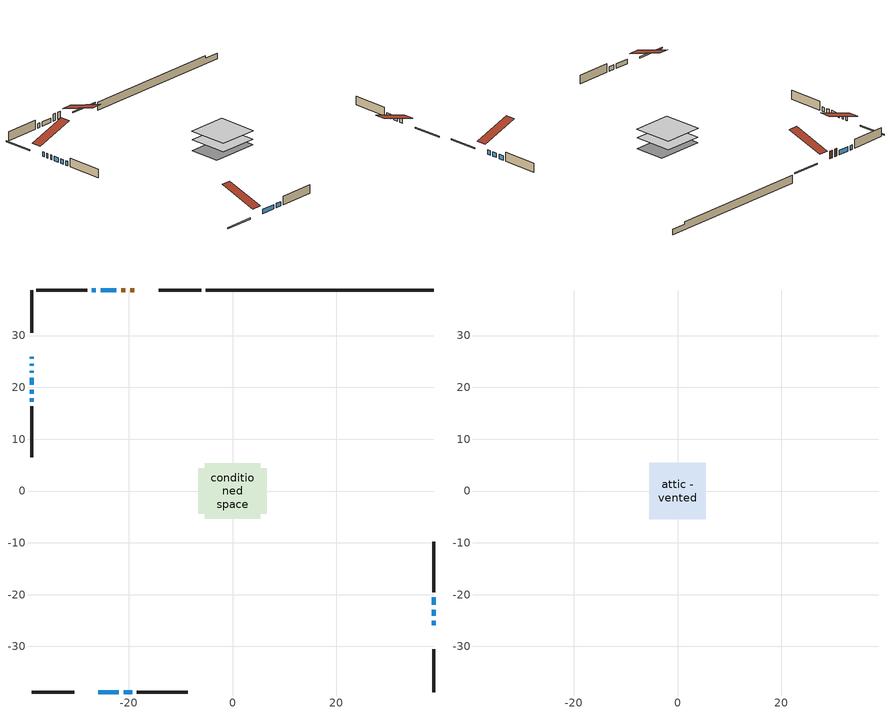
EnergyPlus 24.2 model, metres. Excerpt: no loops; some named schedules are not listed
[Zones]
conditioned space
 floor outside (Floor1 construction): -0.61,-0.61 -0.61,0.61 0.61,0.61 0.61,-0.61 z0.56
 floor adiabatic (AdiabaticFloorConstruction): -5.38,-5.38 -5.38,5.38 5.38,5.38 5.38,-5.38 z0.56
 floor foundation (Slab1 construction): -6.63,-4.34 -6.63,4.34 6.63,4.34 6.63,-4.34 z-1.68
 wall outside (RimJoist1 construction): -6.04,38.78 -14.27,38.78 / -38.78,-38.78 -30.56,-38.78 / -38.78,38.78 -38.78,30.56 / 38.78,-38.78 38.78,-30.56 z0.56:0.86
 wall outside (AdiabaticWallConstruction 1): -18.95,38.78 -19.76,38.78 / -20.69,38.78 -21.5,38.78 z0.56:2.59
 wall outside (AdiabaticWallConstruction): -22.43,38.78 -25.45,38.78 / -26.37,38.78 -27.12,38.78 / -38.78,25.88 -38.78,25.48 / -38.78,24.56 -38.78,24.14 / -38.78,23.21 -38.78,22.81 / 38.78,-25.88 38.78,-25.04 / -25.88,-38.78 -21.94,-38.78 / -21.01,-38.78 -19.37,-38.78 / -38.78,21.89 -38.78,20.51 / -38.78,19.58 -38.78,18.8 / -38.78,17.87 -38.78,17.26 / 38.78,-24.12 38.78,-22.91 / 38.78,-21.98 38.78,-20.49 z0.56:1.78
 wall outside (Wall1 construction): -28.05,38.78 -37.86,38.78 / -18.44,-38.78 -8.63,-38.78 / -38.78,16.33 -38.78,6.52 / 38.78,-19.56 38.78,-9.76 z0.56:3
 wall foundation (FoundationWall1 construction): -5.12,38.78,-1.68 -5.12,38.78,0.56 34.39,38.78,0.56 34.39,38.78,-0.21 38.78,38.78,-0.21 38.78,38.78,-1.68
 window (WindowConstruction): -22.43,38.78 -25.45,38.78 z0.56:1.78
 window (WindowConstruction 8): -26.37,38.78 -27.12,38.78 z0.56:1.78
 window (WindowConstruction 9): -38.78,25.88 -38.78,25.48 z0.56:1.78
 window (WindowConstruction 10): -38.78,24.56 -38.78,24.14 z0.56:1.78
 window (WindowConstruction 11): -38.78,23.21 -38.78,22.81 z0.56:1.78
 window (WindowConstruction 12): 38.78,-25.88 38.78,-25.04 z0.56:1.78
 window (WindowConstruction 1): -25.88,-38.78 -21.94,-38.78 z0.56:1.78
 window (WindowConstruction 2): -21.01,-38.78 -19.37,-38.78 z0.56:1.78
 window (WindowConstruction 3): -38.78,21.88 -38.78,20.51 z0.56:1.78
 window (WindowConstruction 4): -38.78,19.58 -38.78,18.8 z0.56:1.78
 window (WindowConstruction 5): -38.78,17.87 -38.78,17.26 z0.56:1.78
 window (WindowConstruction 6): 38.78,-24.11 38.78,-22.91 z0.56:1.78
 window (WindowConstruction 7): 38.78,-21.98 38.78,-20.49 z0.56:1.78
 door (Door): -18.95,38.78 -19.76,38.78 z0.56:2.59
 door (Door 1): -20.69,38.78 -21.5,38.78 z0.56:2.59
 ceiling adiabatic (AdiabaticFloorConstruction): 5.38,-5.38 5.38,5.38 -5.38,5.38 -5.38,-5.38 z0.56
attic - vented
 floor to conditioned space (Floor2 construction Reversed): -5.49,-5.49 -5.49,5.49 5.49,5.49 5.49,-5.49 z3
 roof outside (Roof1 construction): -18.02,38.78,3 -18.02,28.09,6.56 -15.2,28.09,6.56 -15.2,38.78,3; -26.81,-38.78,3 -26.81,-28.09,6.56 -29.63,-28.09,6.56 -29.63,-38.78,3; -38.78,26.81,3 -28.09,26.81,6.56 -28.09,29.63,6.56 -38.78,29.63,3; 38.78,-26.81,3 28.09,-26.81,6.56 28.09,-29.63,6.56 38.78,-29.63,3
[Building]
Building 1: Terrain=Suburbs
[Site:Location]
Regina Intl AP_SK: Latitude {deg}=50.43; Longitude {deg}=-104.67; Time Zone {hr}=-6; Elevation {m}=578; Keep Site Location Information=Yes
[Site:GroundTemperature:Shallow]
-2.28208, -4.75844, -4.95676, -3.7816, 0.936024, 5.63167, 9.70254, 12.2813, 12.5004, 10.403, 6.43594, 1.88434
[Site:WaterMainsTemperature]
Calculation Method=Schedule; Temperature Schedule=mains temperature schedule
[Material] Roughness=Rough; Thermal Absorptance=0.9
Name | Thickness {m} | Conductivity {W/m-K} | Density {kg/m3} | Specific Heat {J/kg-K} | Solar Absorptance | Visible Absorptance
asphalt or fiberglass shingles | 0.00635 | 0.162714 | 1121.4 | 1465.45 | 0.84 | 0.84
ceiling loosefill ins | 0.0846667 | 0.0480833 | 16.02 | 1046.75 | 0.7 | 0.7
ceiling stud and cavity | 0.1397 | 0.079977 | 65.682 | 1177.47 | 0.7 | 0.7
concrete 4.0 in. | 0.1016 | 1.803125 | 2242.8 | 837.4 | 0.7 | 0.7
concrete 8.0 in. | 0.2032 | 1.803125 | 2242.8 | 837.4 | 0.7 | 0.7
door material | 0.04445 | 0.0451087 | 512.64 | 1214.23 | 0.7 | 0.7
door material 1 | 0.04445 | 0.188738 | 512.64 | 1214.23 | 0.7 | 0.7
floor covering | 0.0127 | 0.0433444 | 54.468 | 1339.84 | 0.6 | 0.6
floor rigid ins; wall rigid ins | 0.512978 | 0.029427 | 32.04 | 1214.23 | 0.7 | 0.7
floor stud and cavity | 0.1397 | 0.0998965 | 92.3553 | 1139.71 | 0.7 | 0.7
floor stud and cavity 1 | 0.1397 | 1.75129 | 37.0049 | 1207.88 | 0.7 | 0.7
furniture material conditioned space 1 | 0.1524 | 0.115458 | 640.8 | 1214.23 | 0.6 | 0.6
gypsum board | 0.0127 | 0.160291 | 801 | 837.4 | 0.6 | 0.6
osb sheathing 0.5 in. | 0.0127 | 0.115458 | 512.64 | 1214.23 | 0.7 | 0.7
osb sheathing 0.75 in. | 0.01905 | 0.115458 | 512.64 | 1214.23 | 0.7 | 0.7
rim joist stud and cavity | 0.0508 | 0.271007 | 50.32683 | 1063.81 | 0.6 | 0.6
wall stud and cavity | 0.1397 | 0.114817 | 139.0536 | 1170.24 | 0.7 | 0.7
wall stud and cavity 1 | 0.0889 | 0.380278 | 52.3479 | 1209.89 | 0.7 | 0.7
wall stud and cavity 2 | 0.0889 | 0.391764 | 83.0341 | 1211.67 | 0.7 | 0.7
wood siding | 0.0254 | 0.102417 | 544.68 | 1172.36 | 0 | 0
wood siding 1; wood siding 2; wood siding 3 | 0.0254 | 0.102417 | 544.68 | 1172.36 | 0.7 | 0.7
[WindowMaterial:SimpleGlazingSystem]
Name | U-Factor {W/m2-K} | Solar Heat Gain Coefficient
WindowMaterial | 2.9219 | 0.67
WindowMaterial 1 | 2.87931 | 0.7
WindowMaterial 10 | 2.75553 | 0.6
WindowMaterial 11 | 2.98833 | 0.6
WindowMaterial 2 | 2.9077 | 0.68
WindowMaterial 3 | 2.91679 | 0.67
WindowMaterial 4 | 2.94348 | 0.64
WindowMaterial 5 | 2.95653 | 0.63
WindowMaterial 6 | 3.06101 | 0.66
WindowMaterial 7 | 2.921331 | 0.67
WindowMaterial 8 | 2.99117 | 0.59
WindowMaterial 9 | 5.30212 | 0.67
[Construction]
AdiabaticFloorConstruction: floor stud and cavity 1, floor rigid ins, osb sheathing 0.75 in., floor covering
AdiabaticWallConstruction: wood siding 2, wall rigid ins, wall stud and cavity 1, gypsum board
AdiabaticWallConstruction 1: wood siding 3, wall rigid ins, wall stud and cavity 1, gypsum board
Door: door material
Door 1: door material 1
Floor1 construction: floor stud and cavity, osb sheathing 0.75 in., floor covering
Floor2 construction Reversed: gypsum board, ceiling stud and cavity, ceiling loosefill ins
FoundationWall1 construction: concrete 8.0 in.
furniture construction conditioned space 1: furniture material conditioned space 1
PartitionWallConstruction: gypsum board, wall stud and cavity 2, gypsum board
RimJoist1 construction: wood siding 1, rim joist stud and cavity
Roof1 construction: asphalt or fiberglass shingles
Slab1 construction: concrete 4.0 in.
Wall1 construction: wood siding, osb sheathing 0.5 in., wall stud and cavity, gypsum board
WindowConstruction: WindowMaterial
WindowConstruction 1: WindowMaterial 1
WindowConstruction 10; WindowConstruction 12: WindowMaterial 10
WindowConstruction 11: WindowMaterial 11
WindowConstruction 2: WindowMaterial 2
WindowConstruction 3: WindowMaterial 3
WindowConstruction 4: WindowMaterial 4
WindowConstruction 5: WindowMaterial 5
WindowConstruction 6: WindowMaterial 6
WindowConstruction 7: WindowMaterial 7
WindowConstruction 8: WindowMaterial 8
WindowConstruction 9: WindowMaterial 9
[Zone] Multiplier=1; Part of Total Floor Area=Yes
Name | Volume {m3}
attic - vented | 69.7155
conditioned space | 577.8
[Space]
Name | Zone | Volume {m3}
attic - vented 1 | attic - vented | 69.7155
conditioned space 1 | conditioned space | 577.8
[ZoneInfiltration:EffectiveLeakageArea]
infil attic - vented 1: Zone or Space=attic - vented 1; Schedule=Always On Discrete; Effective Air Leakage Area {cm2}=3805.26; Stack Coefficient=0.000247831; Wind Coefficient=1.06365e-05
[ZoneMixing]
whole house fan mix: Zone or Space=attic - vented; Schedule=Always On Continuous; Design Flow Rate Calculation Method=Flow/Zone; Design Flow Rate {m3/s}=0; Source Zone or Space=conditioned space
[SurfaceProperty:ExposedFoundationPerimeter]
Slab1: Exposed Perimeter Calculation Method=TotalExposedPerimeter; Total Exposed Perimeter {m}=43.9
[InternalMass] Zone or ZoneList=conditioned space; Space or SpaceList=conditioned space 1
Name | Construction | Surface Area {m2}
furniture mass conditioned space 1 | furniture construction conditioned space 1 | 93.0479
partition wall mass | PartitionWallConstruction | 232.62
[Lights]
interior lighting: Zone or ZoneList or Space or SpaceList=conditioned space 1; Schedule=interior lighting schedule; Design Level Calculation Method=LightingLevel; Lighting Level {W}=343.2; Return Air Fraction=0; Fraction Radiant=0.6; Fraction Visible=0.2; Fraction Replaceable=1
[People]
occupants: Zone or ZoneList or Space or SpaceList=conditioned space 1; Number of People Schedule=occupants schedule; Number of People Calculation Method=People; Number of People=3; Fraction Radiant=0.314171; Sensible Heat Fraction=0.56303; Activity Level Schedule=occupants activity schedule; Carbon Dioxide Generation Rate {m3/s-W}=0; Enable ASHRAE 55 Comfort Warnings=No; Mean Radiant Temperature Calculation Type=EnclosureAveraged
[ElectricEquipment] Zone or ZoneList or Space or SpaceList=conditioned space 1; Design Level Calculation Method=EquipmentLevel
Name | Schedule | Design Level {W} | Fraction Latent | Fraction Radiant | Fraction Lost
clothes dryer | clothes dryer schedule | 140.772 | 0.015 | 0.081 | 0.85
clothes washer | clothes washer schedule | 32.1985 | 0.03 | 0.162 | 0.7
cooking range | cooking range schedule | 215.147 | 0.08 | 0.432 | 0.2
dishwasher | dishwasher schedule | 66.8632 | 0.3 | 0.18 | 0.4
fridge | fridge schedule | 72.9452 | 0 | 0.6 | 0
mech vent house fan | mech vent house fan schedule | 0 | 0 | 0 | 1
mech vent house fan cfis | mech vent house fan cfis schedule | 0 | 0 | 0 | 0
misc plug loads | misc plug loads schedule | 494.7 | 0.045 | 0.513 | 0.1
whole house fan | Always On Discrete | 0 | 0 | 0 | 1
[OtherEquipment] Zone or ZoneList or Space or SpaceList=conditioned space 1; Design Level Calculation Method=EquipmentLevel
Name | Fuel Type | Schedule | Design Level {W} | Fraction Latent | Fraction Radiant | Fraction Lost
clothes dryer 1 | Electricity | clothes dryer schedule | 0 | 0.015 | 0.081 | 0.85
cooking range 1 | Electricity | cooking range schedule | 0 | 0.08 | 0.432 | 0.2
general water use latent | None | general water use schedule | 62.594 | 1 | 0 | 0
general water use sensible | None | general water use schedule | -61.6891 | 0 | 0.6 | 0
mech vent house fan latent load | None | Always On Discrete | 0 | 1 | 0 | 0
mech vent house fan sensible load | None | Always On Discrete | 0 | 0 | 0 | 0
water heater energy adjustment1 | NaturalGas | Always On Discrete | 0.01 | 0 | 0 | 1
[ZoneInfiltration:DesignFlowRate] Zone or ZoneList or Space or SpaceList=conditioned space 1; Schedule=Always On Discrete; Design Flow Rate Calculation Method=Flow/Zone; Design Flow Rate {m3/s}=0
infil flow; natural vent flow; whole house fan flow
[AvailabilityManager:Scheduled]
central ac and furnace airloop Availability Manager: Schedule=Always On Discrete
[Foundation:Kiva]
Foundation Kiva 1: Initial Indoor Air Temperature {C}=21; Wall Height Above Grade {m}=0.560009; Wall Depth Below Slab {m}=0.2032
[Foundation:Kiva:Settings]
Soil Conductivity {W/m-K}=0.849921; Soil Density {kg/m3}=1842.3; Soil Specific Heat {J/kg-K}=418.7; Ground Solar Absorptivity=0.9; Ground Thermal Absorptivity=0.9; Ground Surface Roughness {m}=0.03; Far-Field Width {m}=40; Deep-Ground Boundary Condition=ZeroFlux; Deep-Ground Depth {m}=40; Minimum Cell Dimension {m}=0.2; Maximum Cell Growth Coefficient=3; Simulation Timestep=Timestep
[Exterior:Lights]
exterior lighting: Schedule=exterior lighting schedule; Design Level {W}=75.6
[EnergyManagementSystem:GlobalVariable]
central_ac_and_furnace_airloop_Fan_RTF
infil_program_Qfan
infil_program_Qinf
natural_vent_program_Qnv
natural_vent_program_Qwhf
[EnergyManagementSystem:Sensor]
Name | Output:Variable or Output:Meter Index Key | Output:Variable or Output:Meter
airflow_gain | infil flow | Infiltration Sensible Heat Gain Energy
airflow_gain_1 | natural vent flow | Infiltration Sensible Heat Gain Energy
airflow_gain_2 | whole house fan flow | Infiltration Sensible Heat Gain Energy
airflow_loss | infil flow | Infiltration Sensible Heat Loss Energy
airflow_loss_1 | natural vent flow | Infiltration Sensible Heat Loss Energy
airflow_loss_2 | whole house fan flow | Infiltration Sensible Heat Loss Energy
clg_load_cond |  | Cooling:EnergyTransfer:Zone:CONDITIONED SPACE
clg_sp_s; clg_sp_s_1 | cooling setpoint | Schedule Value
clothes_dryer_exhaust_0_sch_s | clothes dryer exhaust 0 schedule | Schedule Value
cool_season | cooling season schedule | Schedule Value
htg_load_cond |  | Heating:EnergyTransfer:Zone:CONDITIONED SPACE
htg_sp_s; htg_sp_s_1 | heating setpoint | Schedule Value
ig_ee_conv | clothes dryer | Electric Equipment Convective Heating Energy
ig_ee_conv_2 | cooking range | Electric Equipment Convective Heating Energy
ig_ee_conv_4 | fridge | Electric Equipment Convective Heating Energy
ig_ee_conv_5 | misc plug loads | Electric Equipment Convective Heating Energy
ig_ee_conv_6 | whole house fan | Electric Equipment Convective Heating Energy
ig_ee_rad | clothes dryer | Electric Equipment Radiant Heating Energy
ig_ee_rad_2 | cooking range | Electric Equipment Radiant Heating Energy
ig_ee_rad_4 | fridge | Electric Equipment Radiant Heating Energy
ig_ee_rad_5 | misc plug loads | Electric Equipment Radiant Heating Energy
ig_ee_rad_6 | whole house fan | Electric Equipment Radiant Heating Energy
ig_lgt_conv | interior lighting | Lights Convective Heating Energy
ig_lgt_rad | interior lighting | Lights Radiant Heating Energy
ig_lgt_vis | interior lighting | Lights Visible Radiation Heating Energy
ig_oe_conv | clothes dryer 1 | Other Equipment Convective Heating Energy
ig_oe_conv_1 | cooking range 1 | Other Equipment Convective Heating Energy
ig_oe_conv_2 | general water use latent | Other Equipment Convective Heating Energy
ig_oe_conv_3 | general water use sensible | Other Equipment Convective Heating Energy
ig_oe_conv_4 | water heater energy adjustment1 | Other Equipment Convective Heating Energy
ig_oe_rad | clothes dryer 1 | Other Equipment Radiant Heating Energy
ig_oe_rad_1 | cooking range 1 | Other Equipment Radiant Heating Energy
ig_oe_rad_2 | general water use latent | Other Equipment Radiant Heating Energy
ig_oe_rad_3 | general water use sensible | Other Equipment Radiant Heating Energy
ig_oe_rad_4 | water heater energy adjustment1 | Other Equipment Radiant Heating Energy
ig_ppl_conv | occupants | People Convective Heating Energy
ig_ppl_rad | occupants | People Radiant Heating Energy
im_conv | furniture mass conditioned space 1 | Surface Inside Face Convection Heat Gain Energy
im_conv_1 | partition wall mass | Surface Inside Face Convection Heat Gain Energy
im_ig | furniture mass conditioned space 1 | Surface Inside Face Internal Gains Radiation Heat Gain Energy
im_ig_1 | partition wall mass | Surface Inside Face Internal Gains Radiation Heat Gain Energy
im_lgt | furniture mass conditioned space 1 | Surface Inside Face Lights Radiation Heat Gain Energy
im_lgt_1 | partition wall mass | Surface Inside Face Lights Radiation Heat Gain Energy
im_sol | furniture mass conditioned space 1 | Surface Inside Face Solar Radiation Heat Gain Energy
im_sol_1 | partition wall mass | Surface Inside Face Solar Radiation Heat Gain Energy
im_surf | furniture mass conditioned space 1 | Surface Inside Face Net Surface Thermal Radiation Heat Gain Energy
im_surf_1 | partition wall mass | Surface Inside Face Net Surface Thermal Radiation Heat Gain Energy
mv_conv | mech vent house fan | Electric Equipment Convective Heating Energy
mv_conv_1 | mech vent house fan cfis | Electric Equipment Convective Heating Energy
mv_conv_2 | mech vent house fan latent load | Other Equipment Convective Heating Energy
mv_conv_3 | mech vent house fan sensible load | Other Equipment Convective Heating Energy
mv_rad | mech vent house fan | Electric Equipment Radiant Heating Energy
mv_rad_1 | mech vent house fan cfis | Electric Equipment Radiant Heating Energy
mv_rad_2 | mech vent house fan latent load | Other Equipment Radiant Heating Energy
mv_rad_3 | mech vent house fan sensible load | Other Equipment Radiant Heating Energy
natural_vent_s | natural vent schedule | Schedule Value
out_pb_s |  | Site Outdoor Air Barometric Pressure
out_wt_s |  | Site Outdoor Air Humidity Ratio
site_vw_s |  | Site Wind Speed
ss_back_out | Window1 | Surface Window Shortwave from Zone Back Out Window Heat Transfer Rate
ss_back_out_1 | Window10 | Surface Window Shortwave from Zone Back Out Window Heat Transfer Rate
ss_back_out_10 | Window7 | Surface Window Shortwave from Zone Back Out Window Heat Transfer Rate
ss_back_out_11 | Window8 | Surface Window Shortwave from Zone Back Out Window Heat Transfer Rate
ss_back_out_12 | Window9 | Surface Window Shortwave from Zone Back Out Window Heat Transfer Rate
ss_back_out_2 | Window12 | Surface Window Shortwave from Zone Back Out Window Heat Transfer Rate
ss_back_out_3 | Window13 | Surface Window Shortwave from Zone Back Out Window Heat Transfer Rate
ss_back_out_4 | Window14 | Surface Window Shortwave from Zone Back Out Window Heat Transfer Rate
ss_back_out_5 | Window15 | Surface Window Shortwave from Zone Back Out Window Heat Transfer Rate
ss_back_out_6 | Window3 | Surface Window Shortwave from Zone Back Out Window Heat Transfer Rate
ss_back_out_7 | Window4 | Surface Window Shortwave from Zone Back Out Window Heat Transfer Rate
ss_back_out_8 | Window5 | Surface Window Shortwave from Zone Back Out Window Heat Transfer Rate
ss_back_out_9 | Window6 | Surface Window Shortwave from Zone Back Out Window Heat Transfer Rate
ss_conv | Door1 | Surface Inside Face Convection Heat Gain Energy
ss_conv_1 | Door2 | Surface Inside Face Convection Heat Gain Energy
ss_conv_10 | Window5 | Surface Inside Face Convection Heat Gain Energy
ss_conv_11 | Window6 | Surface Inside Face Convection Heat Gain Energy
ss_conv_12 | Window7 | Surface Inside Face Convection Heat Gain Energy
ss_conv_13 | Window8 | Surface Inside Face Convection Heat Gain Energy
ss_conv_14 | Window9 | Surface Inside Face Convection Heat Gain Energy
ss_conv_2 | Window1 | Surface Inside Face Convection Heat Gain Energy
ss_conv_3 | Window10 | Surface Inside Face Convection Heat Gain Energy
ss_conv_4 | Window12 | Surface Inside Face Convection Heat Gain Energy
ss_conv_5 | Window13 | Surface Inside Face Convection Heat Gain Energy
ss_conv_6 | Window14 | Surface Inside Face Convection Heat Gain Energy
ss_conv_7 | Window15 | Surface Inside Face Convection Heat Gain Energy
ss_conv_8 | Window3 | Surface Inside Face Convection Heat Gain Energy
ss_conv_9 | Window4 | Surface Inside Face Convection Heat Gain Energy
ss_ig | Door1 | Surface Inside Face Internal Gains Radiation Heat Gain Energy
ss_ig_1 | Door2 | Surface Inside Face Internal Gains Radiation Heat Gain Energy
ss_ig_10 | Window5 | Surface Inside Face Internal Gains Radiation Heat Gain Energy
ss_ig_11 | Window6 | Surface Inside Face Internal Gains Radiation Heat Gain Energy
ss_ig_12 | Window7 | Surface Inside Face Internal Gains Radiation Heat Gain Energy
ss_ig_13 | Window8 | Surface Inside Face Internal Gains Radiation Heat Gain Energy
ss_ig_14 | Window9 | Surface Inside Face Internal Gains Radiation Heat Gain Energy
ss_ig_2 | Window1 | Surface Inside Face Internal Gains Radiation Heat Gain Energy
ss_ig_3 | Window10 | Surface Inside Face Internal Gains Radiation Heat Gain Energy
ss_ig_4 | Window12 | Surface Inside Face Internal Gains Radiation Heat Gain Energy
ss_ig_5 | Window13 | Surface Inside Face Internal Gains Radiation Heat Gain Energy
ss_ig_6 | Window14 | Surface Inside Face Internal Gains Radiation Heat Gain Energy
ss_ig_7 | Window15 | Surface Inside Face Internal Gains Radiation Heat Gain Energy
ss_ig_8 | Window3 | Surface Inside Face Internal Gains Radiation Heat Gain Energy
ss_ig_9 | Window4 | Surface Inside Face Internal Gains Radiation Heat Gain Energy
ss_lgt | Door1 | Surface Inside Face Lights Radiation Heat Gain Energy
ss_lgt_1 | Door2 | Surface Inside Face Lights Radiation Heat Gain Energy
ss_sol | Door1 | Surface Inside Face Solar Radiation Heat Gain Energy
ss_sol_1 | Door2 | Surface Inside Face Solar Radiation Heat Gain Energy
ss_surf | Door1 | Surface Inside Face Net Surface Thermal Radiation Heat Gain Energy
ss_surf_1 | Door2 | Surface Inside Face Net Surface Thermal Radiation Heat Gain Energy
ss_surf_10 | Window5 | Surface Inside Face Net Surface Thermal Radiation Heat Gain Energy
ss_surf_11 | Window6 | Surface Inside Face Net Surface Thermal Radiation Heat Gain Energy
ss_surf_12 | Window7 | Surface Inside Face Net Surface Thermal Radiation Heat Gain Energy
ss_surf_13 | Window8 | Surface Inside Face Net Surface Thermal Radiation Heat Gain Energy
ss_surf_14 | Window9 | Surface Inside Face Net Surface Thermal Radiation Heat Gain Energy
ss_surf_2 | Window1 | Surface Inside Face Net Surface Thermal Radiation Heat Gain Energy
ss_surf_3 | Window10 | Surface Inside Face Net Surface Thermal Radiation Heat Gain Energy
ss_surf_4 | Window12 | Surface Inside Face Net Surface Thermal Radiation Heat Gain Energy
ss_surf_5 | Window13 | Surface Inside Face Net Surface Thermal Radiation Heat Gain Energy
ss_surf_6 | Window14 | Surface Inside Face Net Surface Thermal Radiation Heat Gain Energy
ss_surf_7 | Window15 | Surface Inside Face Net Surface Thermal Radiation Heat Gain Energy
ss_surf_8 | Window3 | Surface Inside Face Net Surface Thermal Radiation Heat Gain Energy
ss_surf_9 | Window4 | Surface Inside Face Net Surface Thermal Radiation Heat Gain Energy
ss_trans_in | Window1 | Surface Window Transmitted Solar Radiation Rate
ss_trans_in_1 | Window10 | Surface Window Transmitted Solar Radiation Rate
ss_trans_in_10 | Window7 | Surface Window Transmitted Solar Radiation Rate
ss_trans_in_11 | Window8 | Surface Window Transmitted Solar Radiation Rate
ss_trans_in_12 | Window9 | Surface Window Transmitted Solar Radiation Rate
ss_trans_in_2 | Window12 | Surface Window Transmitted Solar Radiation Rate
ss_trans_in_3 | Window13 | Surface Window Transmitted Solar Radiation Rate
ss_trans_in_4 | Window14 | Surface Window Transmitted Solar Radiation Rate
ss_trans_in_5 | Window15 | Surface Window Transmitted Solar Radiation Rate
ss_trans_in_6 | Window3 | Surface Window Transmitted Solar Radiation Rate
ss_trans_in_7 | Window4 | Surface Window Transmitted Solar Radiation Rate
ss_trans_in_8 | Window5 | Surface Window Transmitted Solar Radiation Rate
ss_trans_in_9 | Window6 | Surface Window Transmitted Solar Radiation Rate
ss_trans_out | Window1 | Surface Inside Face Initial Transmitted Diffuse Transmitted Out Window Solar Radiation Rate
ss_trans_out_1 | Window10 | Surface Inside Face Initial Transmitted Diffuse Transmitted Out Window Solar Radiation Rate
ss_trans_out_10 | Window7 | Surface Inside Face Initial Transmitted Diffuse Transmitted Out Window Solar Radiation Rate
ss_trans_out_11 | Window8 | Surface Inside Face Initial Transmitted Diffuse Transmitted Out Window Solar Radiation Rate
ss_trans_out_12 | Window9 | Surface Inside Face Initial Transmitted Diffuse Transmitted Out Window Solar Radiation Rate
ss_trans_out_2 | Window12 | Surface Inside Face Initial Transmitted Diffuse Transmitted Out Window Solar Radiation Rate
ss_trans_out_3 | Window13 | Surface Inside Face Initial Transmitted Diffuse Transmitted Out Window Solar Radiation Rate
ss_trans_out_4 | Window14 | Surface Inside Face Initial Transmitted Diffuse Transmitted Out Window Solar Radiation Rate
ss_trans_out_5 | Window15 | Surface Inside Face Initial Transmitted Diffuse Transmitted Out Window Solar Radiation Rate
ss_trans_out_6 | Window3 | Surface Inside Face Initial Transmitted Diffuse Transmitted Out Window Solar Radiation Rate
ss_trans_out_7 | Window4 | Surface Inside Face Initial Transmitted Diffuse Transmitted Out Window Solar Radiation Rate
ss_trans_out_8 | Window5 | Surface Inside Face Initial Transmitted Diffuse Transmitted Out Window Solar Radiation Rate
ss_trans_out_9 | Window6 | Surface Inside Face Initial Transmitted Diffuse Transmitted Out Window Solar Radiation Rate
s_conv | Floor1 | Surface Inside Face Convection Heat Gain Energy
s_conv_1 | Floor2 | Surface Inside Face Convection Heat Gain Energy
s_conv_10 | Wall1:0 | Surface Inside Face Convection Heat Gain Energy
s_conv_11 | Wall1:180 | Surface Inside Face Convection Heat Gain Energy
s_conv_12 | Wall1:270 | Surface Inside Face Convection Heat Gain Energy
s_conv_13 | Wall1:90 | Surface Inside Face Convection Heat Gain Energy
s_conv_2 | FoundationWall1 | Surface Inside Face Convection Heat Gain Energy
s_conv_3 | inferred conditioned ceiling | Surface Inside Face Convection Heat Gain Energy
s_conv_4 | inferred conditioned floor | Surface Inside Face Convection Heat Gain Energy
s_conv_5 | RimJoist1:0 | Surface Inside Face Convection Heat Gain Energy
s_conv_6 | RimJoist1:180 | Surface Inside Face Convection Heat Gain Energy
s_conv_7 | RimJoist1:270 | Surface Inside Face Convection Heat Gain Energy
s_conv_8 | RimJoist1:90 | Surface Inside Face Convection Heat Gain Energy
s_conv_9 | Slab1 | Surface Inside Face Convection Heat Gain Energy
s_ig | Floor1 | Surface Inside Face Internal Gains Radiation Heat Gain Energy
s_ig_1 | Floor2 | Surface Inside Face Internal Gains Radiation Heat Gain Energy
s_ig_10 | Wall1:0 | Surface Inside Face Internal Gains Radiation Heat Gain Energy
s_ig_11 | Wall1:180 | Surface Inside Face Internal Gains Radiation Heat Gain Energy
s_ig_12 | Wall1:270 | Surface Inside Face Internal Gains Radiation Heat Gain Energy
s_ig_13 | Wall1:90 | Surface Inside Face Internal Gains Radiation Heat Gain Energy
s_ig_2 | FoundationWall1 | Surface Inside Face Internal Gains Radiation Heat Gain Energy
